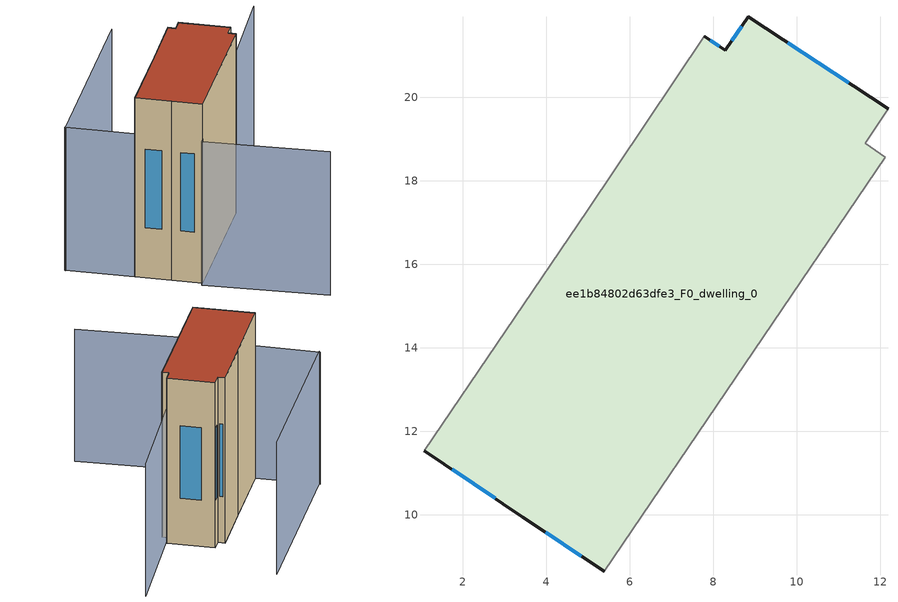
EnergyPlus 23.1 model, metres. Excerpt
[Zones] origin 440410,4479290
ee1b84802d63dfe3_F0_dwelling_0
 floor ground (EU_floor_Construction): 5.38,8.64 12.12,18.57 11.64,18.9 12.18,19.72 8.84,21.93 8.29,21.13 7.78,21.46 4.97,17.28 1.08,11.53 3.43,9.94 z0
 wall outside (EU_wall_Construction): 5.38,8.64 3.43,9.94 1.08,11.53 / 7.78,21.46 8.29,21.13 8.84,21.93 12.18,19.72 z0:15
 wall adiabatic (EU_wall_Construction): 12.18,19.72 11.64,18.9 12.12,18.57 5.38,8.64 / 1.08,11.53 4.97,17.28 7.78,21.46 z0:15
 window (EU_Window_Construction): 9.78,21.31 11.24,20.34 / 4.83,9 3.98,9.58 / 2.77,10.39 1.74,11.08 / 7.92,21.37 8.14,21.22 / 8.44,21.35 8.68,21.71 z4.21:10.79
 roof outside (EU_roof_Construction): 12.18,19.72 11.64,18.9 12.12,18.57 5.38,8.64 3.43,9.94 1.08,11.53 4.97,17.28 7.78,21.46 8.29,21.13 8.84,21.93 z15
shading: 13.49,3.23 5.22,8.38 / 5.22,8.38 17.33,27.86 / 6.02,28.27 -3.36,14.42 / 1.08,11.53 -3.36,14.54 z0:12
[Building]
EU S2 Campaign: North Axis=0; Terrain=City; Solar Distribution=FullExterior
[Site:Location]
Madrid: Latitude=40.5; Longitude=-3.5; Time Zone=1; Elevation=609
[SizingPeriod:WeatherFileDays]
AnnualSizingPeriod: Begin Month=1; Begin Day of Month=1; End Month=12; End Day of Month=31; Day of Week for Start Day=Monday; Use Weather File Daylight Saving Period=No; Use Weather File Rain and Snow Indicators=No
[MATERIAL]
EU_InternalMass_Material: Roughness=MediumRough; Thickness=0.1; Conductivity=1; Density=1800; Specific Heat=900; Thermal Absorptance=0.9; Solar Absorptance=0.7; Visible Absorptance=0.7
[MATERIAL:NOMASS] Roughness=MediumRough; Thermal Absorptance=0.9; Solar Absorptance=0.7; Visible Absorptance=0.7
Name | Thermal Resistance
EU_wall_NoMass; EU_roof_NoMass | 2.16768
EU_floor_NoMass | 1.14339
[WINDOWMATERIAL:SIMPLEGLAZINGSYSTEM]
EU_Window_SimpleGlazing: UFactor=3.23888; Solar Heat Gain Coefficient=0.85; Visible Transmittance=0.85
[CONSTRUCTION]
EU_wall_Construction: EU_wall_NoMass
EU_roof_Construction: EU_roof_NoMass
EU_floor_Construction: EU_floor_NoMass
EU_InternalMass_Construction: EU_InternalMass_Material
EU_Window_Construction: EU_Window_SimpleGlazing
[ZONE]
ee1b84802d63dfe3_F0_dwelling_0: Type=1; Multiplier=1; Ceiling Height=autocalculate; Volume=993.869; Floor Area=autocalculate; Part of Total Floor Area=Yes
[INTERNALMASS]
ee1b84802d63dfe3_F0_dwelling_0_EU_InternalMass: Construction=EU_InternalMass_Construction; Zone or ZoneList=ee1b84802d63dfe3_F0_dwelling_0; Surface Area=66.2582
[OTHEREQUIPMENT]
EU_Step8_InternalGain_ee1b84802d63dfe3_F0_dwelling_0_f000: Fuel Type=Electricity; Zone or ZoneList or Space or SpaceList=ee1b84802d63dfe3_F0_dwelling_0; Schedule=EU_Step8_GainSchedule_ee1b84802d63dfe3_F0_dwelling_0_f000; Design Level Calculation Method=Watts/Area; Power per Zone Floor Area=1; Fraction Latent=0; Fraction Radiant=0; Fraction Lost=0; Carbon Dioxide Generation Rate=0; EndUse Subcategory=EU_Step8_InternalGains
[ZONEVENTILATION:DESIGNFLOWRATE]
EU_ConstantAir_ee1b84802d63dfe3_F0_dwelling_0: Zone or ZoneList or Space or SpaceList=ee1b84802d63dfe3_F0_dwelling_0; Schedule=EU_AlwaysOn; Design Flow Rate Calculation Method=AirChanges/Hour; Air Changes per Hour=0.480546; Ventilation Type=Natural; Fan Pressure Rise=0; Fan Total Efficiency=1; Constant Term Coefficient=1; Temperature Term Coefficient=0; Velocity Term Coefficient=0; Velocity Squared Term Coefficient=0; Minimum Indoor Temperature=-100; Maximum Indoor Temperature=100; Delta Temperature=-100; Minimum Outdoor Temperature=-100; Maximum Outdoor Temperature=100; Maximum Wind Speed=40
[HVACTEMPLATE:THERMOSTAT]
EU_HeatOnly_ee1b84802d63dfe3_F0_dwelling_0: Constant Heating Setpoint=20; Constant Cooling Setpoint=50
[HVACTEMPLATE:ZONE:IDEALLOADSAIRSYSTEM]
ee1b84802d63dfe3_F0_dwelling_0: Template Thermostat=EU_HeatOnly_ee1b84802d63dfe3_F0_dwelling_0; System Availability Schedule=EU_AlwaysOn; Maximum Heating Supply Air Temperature=50; Minimum Cooling Supply Air Temperature=13; Maximum Heating Supply Air Humidity Ratio=0.0156; Minimum Cooling Supply Air Humidity Ratio=0.0077; Heating Limit=NoLimit; Cooling Limit=NoLimit; Heating Availability Schedule=EU_AlwaysOn; Cooling Availability Schedule=EU_CoolingOff; Dehumidification Control Type=ConstantSensibleHeatRatio; Cooling Sensible Heat Ratio=0.7; Dehumidification Setpoint=60; Humidification Control Type=None; Humidification Setpoint=30; Outdoor Air Method=None; Outdoor Air Flow Rate per Person=0.00944; Outdoor Air Flow Rate per Zone Floor Area=0; Outdoor Air Flow Rate per Zone=0; Demand Controlled Ventilation Type=None; Outdoor Air Economizer Type=NoEconomizer; Heat Recovery Type=None; Sensible Heat Recovery Effectiveness=0.7; Latent Heat Recovery Effectiveness=0.65
[SIZING:ZONE]
ee1b84802d63dfe3_F0_dwelling_0: Zone Cooling Design Supply Air Temperature Input Method=SupplyAirTemperature; Zone Cooling Design Supply Air Temperature=13; Zone Heating Design Supply Air Temperature Input Method=SupplyAirTemperature; Zone Heating Design Supply Air Temperature=50; Zone Cooling Design Supply Air Humidity Ratio=0.008; Zone Heating Design Supply Air Humidity Ratio=0.008; Cooling Design Air Flow Method=DesignDay; Cooling Design Air Flow Rate=0; Cooling Minimum Air Flow per Zone Floor Area=0.000762; Cooling Minimum Air Flow=0; Cooling Minimum Air Flow Fraction=0.2; Heating Design Air Flow Method=DesignDay; Heating Design Air Flow Rate=0; Heating Maximum Air Flow per Zone Floor Area=0.002032; Heating Maximum Air Flow=0.141576; Heating Maximum Air Flow Fraction=0.3; Account for Dedicated Outdoor Air System=No; Dedicated Outdoor Air System Control Strategy=NeutralSupplyAir; Dedicated Outdoor Air Low Setpoint Temperature for Design=autosize; Dedicated Outdoor Air High Setpoint Temperature for Design=autosize; Zone Load Sizing Method=Sensible Load Only No Latent Load; Zone Latent Cooling Design Supply Air Humidity Ratio Input Method=HumidityRatioDifference; Zone Cooling Design Supply Air Humidity Ratio Difference=0.005; Zone Latent Heating Design Supply Air Humidity Ratio Input Method=HumidityRatioDifference; Zone Humidification Design Supply Air Humidity Ratio Difference=0.005
[SCHEDULE:CONSTANT]
Name | Hourly Value
EU_AlwaysOn | 1
EU_CoolingOff | 0
[SCHEDULE:FILE]
EU_Step8_GainSchedule_ee1b84802d63dfe3_F0_dwelling_0_f000: File=../../schedules/ee1b84802d63dfe3/ee1b84802d63dfe3_F0_dwelling_0_f000_gain.csv; Column Number=1; Rows to Skip at Top=0; Number of Hours of Data=8760; Column Separator=Comma; Interpolate to Timestep=No; Minutes per Item=60; Adjust Schedule for Daylight Savings=Yes
